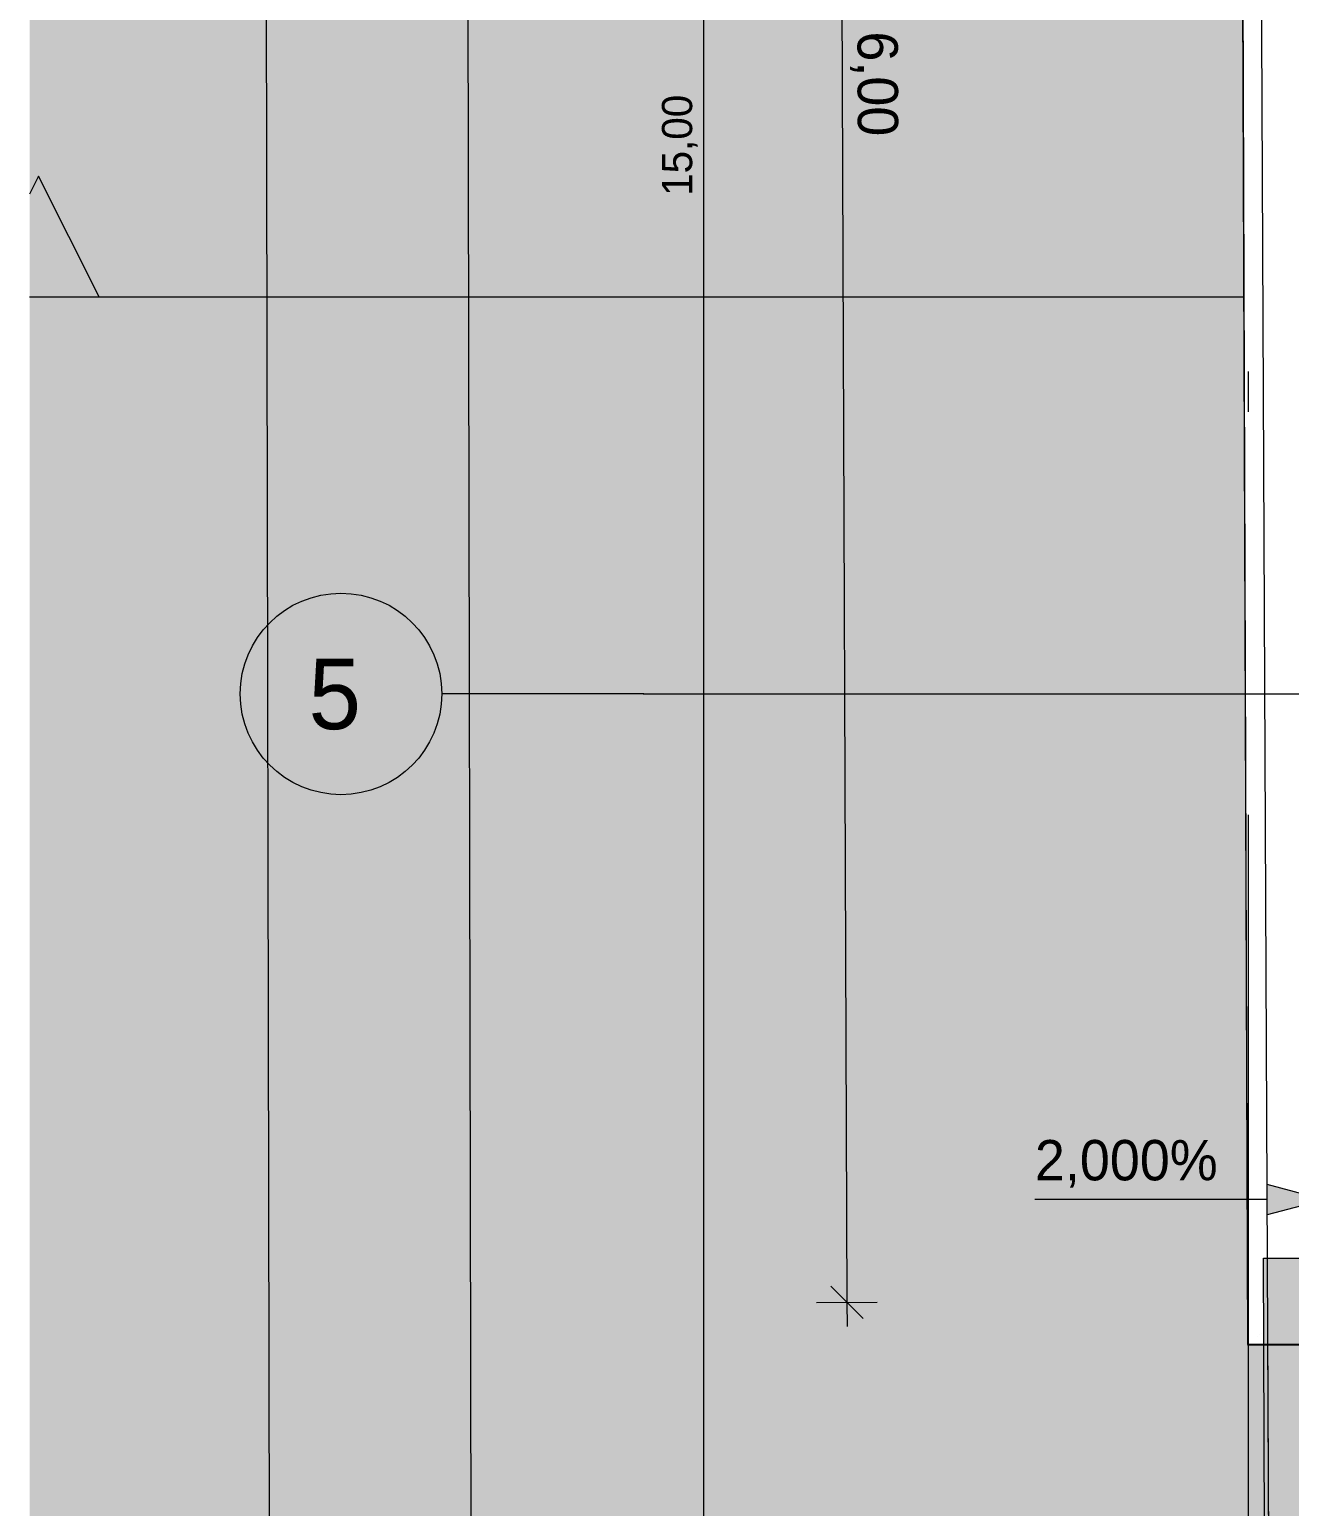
# Model space of a CAD drawing. Header units: metres. Extents: x -3 to 171, y -23 to 41.
# Drawn here: x -3.023 to 0.103, y -11.016 to -7.352 of the extents above; entities that cross this region are included whole.
import ezdxf

# ---------------------------------------------------------------- set-up
doc = ezdxf.new("R2010")
doc.units = ezdxf.units.M
doc.header["$MEASUREMENT"] = 0
for name, pattern in [('Achse', [0.004, 0.002, -0.001, 0, -0.001]), ('Schnittlinie', [0.006, 0.003, -0.0015, 0, -0.0015]), ('Wipeout_Contour', [1, 0, -1])]:
    doc.linetypes.add(name, pattern=pattern)
for name, color, linetype in [('6._Dach PP STG1_1_000 Achsraster', 7, 'Continuous'), ('6._Dach PP STG1_1_140 Brüstung', 7, 'Continuous'), ('6._Dach PP STG1_1_330 Dachaufbau', 7, 'Continuous'), ('6._Dach PP STG1_1_725 Nachbarbebauung', 7, 'Continuous'), ('6._Dach PP STG1_1_840 Baulinien', 7, 'Continuous'), ('6._Dach PP STG1_1_851 Marker Schnitt', 7, 'Continuous'), ('6._Dach PP STG1_1_950 Polierplan Bemaßung', 7, 'Continuous')]:
    doc.layers.add(name, color=color, linetype=linetype)
doc.styles.add('ERSTELLTER_STIL_2', font='')
doc.styles.get('ERSTELLTER_STIL_2').set_extended_font_data('Eurostile')
doc.linetypes.add('Grenze Grundstück', pattern='A,0,[1,415_260415_PP_VA_1_9 DD STG11.Shx,S=0.00031746,R=0,X=0,Y=0],-0.04,0', length=0.04)

msp = doc.modelspace()

# ---------------------------------------------------------------- hatches: boundary and pattern name
at = {"layer": '6._Dach PP STG1_1_725 Nachbarbebauung', "linetype": 'Continuous', "lineweight": 0, "true_color": 0x1f1f1f}
msp.add_hatch(color=250, dxfattribs=at).paths.add_polyline_path([(-3.0225, -22.5231), (0.0585, -22.5231), (0.0528, -14.1947), (0.0564, -12.2031), (0.0099, -2.0785), (-3.0225, -2.0701)])
at = {"layer": '6._Dach PP STG1_1_851 Marker Schnitt', "linetype": 'Continuous', "lineweight": 0, "true_color": 0x000000}
msp.add_hatch(color=18, dxfattribs=at).paths.add_polyline_path([(-3, -7.715), (-3.0225, -7.76), (-3.0225, -8.015), (-2.85, -8.015)])

# ---------------------------------------------------------------- linework, layer by layer
at = {"layer": '6._Dach PP STG1_1_000 Achsraster', "color": 5, "linetype": 'Achse', "lineweight": 0, "ltscale": 1000}
msp.add_line((-1.5, -9), (-2, -9), dxfattribs=at)
at = {"layer": '6._Dach PP STG1_1_000 Achsraster', "color": 5, "linetype": 'Continuous', "lineweight": 0, "ltscale": 1000}
msp.add_circle((-2.25, -9), 0.25, dxfattribs=at)
at = {"layer": '6._Dach PP STG1_1_000 Achsraster', "color": 5, "linetype": 'Achse', "lineweight": 0, "ltscale": 1000}
msp.add_point((-1.5, -9), dxfattribs=at)
msp.add_point((-1.5, -9), dxfattribs=at)
at = {"layer": '6._Dach PP STG1_1_725 Nachbarbebauung', "color": 8, "linetype": 'Continuous', "lineweight": 13, "ltscale": 1000, "flags": 128}
msp.add_lwpolyline([(0.0585, -22.5231), (0.0528, -14.1947), (0.0564, -12.2031), (0.0099, -2.0785), (-3.0225, -2.0701)], dxfattribs=at)
at = {"layer": '6._Dach PP STG1_1_851 Marker Schnitt', "color": 7, "linetype": 'Schnittlinie', "lineweight": 13, "ltscale": 1000}
msp.add_line((-2.85, -8.015), (14.6743, -8.015), dxfattribs=at)
at = {"layer": '6._Dach PP STG1_1_851 Marker Schnitt', "color": 7, "linetype": 'Continuous', "lineweight": 13, "ltscale": 1000, "flags": 128}
msp.add_lwpolyline([(-3.0225, -8.015), (-2.85, -8.015), (-3, -7.715), (-3.0225, -7.76)], dxfattribs=at)
at = {"layer": '6._Dach PP STG1_1_950 Polierplan Bemaßung', "color": 1, "linetype": 'Continuous', "lineweight": 13, "ltscale": 1000, "true_color": 0xfb0106}
for p, q in [((-2.4497, -0.005), (-2.4057, -22.5231)), ((-1.9497, -0.004), (-1.9258, -12.207)), ((-1.0189, -4.5096), (-0.9952, -10.5096)), ((-1.0353, -10.4698), (-0.955, -10.5495)), ((-1.0702, -10.5099), (-0.9202, -10.5093)), ((-0.9952, -10.5096), (-0.9949, -10.5696))]:
    msp.add_line(p, q, dxfattribs=at)
at = {"layer": '6._Dach PP STG1_1_950 Polierplan Bemaßung', "color": 7, "linetype": 'Continuous', "lineweight": 13, "ltscale": 1000}
msp.add_line((-1.35, -15), (-1.35, 0), dxfattribs=at)

# ---------------------------------------------------------------- texts
at = {"layer": '6._Dach PP STG1_1_000 Achsraster', "color": 5, "linetype": 'Continuous', "lineweight": 0, "insert": (-2.3305, -8.9125), "char_height": 0.175, "attachment_point": 1, "style": 'ERSTELLTER_STIL_2'}
msp.add_mtext('\\A1;{\\pql;\\pt0;\\fEurostile|b0|i0|c0|p0;\\W1.000000;5}', dxfattribs=at)
at = {"layer": '6._Dach PP STG1_1_950 Polierplan Bemaßung', "color": 1, "linetype": 'Continuous', "lineweight": 13, "true_color": 0xfb0106, "insert": (-0.9876, -7.3564), "char_height": 0.1, "width": 0.306373, "attachment_point": 7, "rotation": 270.2269, "style": 'ERSTELLTER_STIL_2'}
msp.add_mtext('\\A1;{\\pql;\\fEurostile|b0|i0|c0|p0;\\W1.000000;6,00}', dxfattribs=at)
at = {"layer": '6._Dach PP STG1_1_950 Polierplan Bemaßung', "color": 7, "linetype": 'Continuous', "lineweight": 13, "insert": (-1.365, -7.7643), "char_height": 0.075, "width": 0.298774, "attachment_point": 7, "rotation": 90, "style": 'ERSTELLTER_STIL_2'}
msp.add_mtext('\\A1;{\\pql;\\fEurostile|b0|i0|c0|p0;\\W1.000000;15,00}', dxfattribs=at)
at = {"layer": '6._Dach PP STG1_1_950 Polierplan Bemaßung', "color": 171, "linetype": 'Continuous', "lineweight": 13, "true_color": 0x6c6cff, "insert": (-0.5289, -10.2255), "char_height": 0.1, "attachment_point": 7, "style": 'ERSTELLTER_STIL_2'}
msp.add_mtext('\\A1;{\\pql;\\fEurostile|b0|i0|c0|p0;\\W1.000000;2,000\\fEurostile|b0|i0|c0|p0;\\W1.000000;%}', dxfattribs=at)

# ---------------------------------------------------------------- next in the draw order: wipeouts: each hides what was drawn before it
at = {"color": 254, "linetype": 'Wipeout_Contour', "lineweight": 0, "ltscale": 32.145355}
msp.add_wipeout([(0.2881, -10.3745), (-0.0009, -10.6145), (0.289, -10.6145)], dxfattribs=at).dxf.layer = '6._Dach PP STG1_1_140 Brüstung'

# ---------------------------------------------------------------- next in the draw order: wipeouts: each hides what was drawn before it
at = {"color": 254, "linetype": 'Wipeout_Contour', "lineweight": 0, "ltscale": 30.095482}
msp.add_wipeout([(0.2881, -10.3745), (0.267, -4.6234), (-0.0229, -4.6234), (-0.0018, -10.3745)], dxfattribs=at).dxf.layer = '6._Dach PP STG1_1_140 Brüstung'

# ---------------------------------------------------------------- next in the draw order: hatches: boundary and pattern name
at = {"layer": '6._Dach PP STG1_1_950 Polierplan Bemaßung', "linetype": 'Continuous', "lineweight": 13, "true_color": 0x6c6cff}
msp.add_hatch(color=171, dxfattribs=at).paths.add_polyline_path([(0.1874, -10.2553), (0.0476, -10.2173), (0.0473, -10.2923)])

# ---------------------------------------------------------------- next in the draw order: linework, layer by layer
at = {"layer": '6._Dach PP STG1_1_950 Polierplan Bemaßung', "color": 171, "linetype": 'Continuous', "lineweight": 13, "ltscale": 1000, "true_color": 0x6c6cff}
for p, q in [((0.0473, -10.2923), (0.0476, -10.2173)), ((0.1874, -10.2553), (0.0476, -10.2173)), ((0.1874, -10.2553), (0.0473, -10.2923))]:
    msp.add_line(p, q, dxfattribs=at)

# ---------------------------------------------------------------- next in the draw order: wipeouts: each hides what was drawn before it
at = {"color": 254, "linetype": 'Wipeout_Contour', "lineweight": 0, "ltscale": 30.918526}
msp.add_wipeout([(0.2881, -10.3745), (-0.0018, -10.3745), (-0.001, -10.6145)], dxfattribs=at).dxf.layer = '6._Dach PP STG1_1_140 Brüstung'

# ---------------------------------------------------------------- next in the draw order: linework, layer by layer
at = {"layer": '6._Dach PP STG1_1_330 Dachaufbau', "color": 7, "linetype": 'Continuous', "lineweight": 18, "ltscale": 1000, "flags": 128}
msp.add_lwpolyline([(0.0381, -10.4), (6.26, -10.4)], dxfattribs=at)

# ---------------------------------------------------------------- next in the draw order: wipeouts: each hides what was drawn before it
at = {"color": 254, "linetype": 'Wipeout_Contour', "lineweight": 0, "ltscale": 26.162979}
msp.add_wipeout([(-0.001, -10.6145), (-0.0238, -4.3834), (-0.0012, -10.6145)], dxfattribs=at).dxf.layer = '6._Dach PP STG1_1_140 Brüstung'

# ---------------------------------------------------------------- next in the draw order: linework, layer by layer
at = {"layer": '6._Dach PP STG1_1_000 Achsraster', "color": 5, "linetype": 'Achse', "lineweight": 0, "ltscale": 1000}
msp.add_line((-1.5, -9), (21, -9), dxfattribs=at)
at = {"layer": '6._Dach PP STG1_1_140 Brüstung', "color": 7, "linetype": 'Continuous', "lineweight": 18, "ltscale": 1000}
for q in [(-0.0238, -4.3834), (-0.0009, -10.6145)]:
    msp.add_line((-0.001, -10.6145), q, dxfattribs=at)
at = {"layer": '6._Dach PP STG1_1_140 Brüstung', "color": 7, "linetype": 'Continuous', "lineweight": 18, "ltscale": 1000, "flags": 128}
msp.add_lwpolyline([(-0.024, -4.3834), (-0.0012, -10.6145)], dxfattribs=at)
at = {"layer": '6._Dach PP STG1_1_950 Polierplan Bemaßung', "color": 171, "linetype": 'Continuous', "lineweight": 13, "ltscale": 1000, "true_color": 0x6c6cff}
for p, q in [((-0.0126, -10.2546), (-0.5289, -10.2546)), ((0.0474, -10.2548), (-0.0126, -10.2546))]:
    msp.add_line(p, q, dxfattribs=at)

# ---------------------------------------------------------------- next in the draw order: wipeouts: each hides what was drawn before it
at = {"color": 254, "linetype": 'Wipeout_Contour', "lineweight": 0, "ltscale": 32.483886}
msp.add_wipeout([(-0.001, -10.6147), (1.0465, -10.6147), (-0.0009, -10.6145)], dxfattribs=at).dxf.layer = '6._Dach PP STG1_1_140 Brüstung'

# ---------------------------------------------------------------- next in the draw order: hatches: boundary and pattern name
at = {"layer": '6._Dach PP STG1_1_330 Dachaufbau', "linetype": 'Continuous', "lineweight": 0, "true_color": 0x000000}
h = msp.add_hatch(color=18, dxfattribs=at)
h.paths.add_polyline_path([(6.26, -13.585), (3.315, -13.585), (3.315, -11.155), (6.26, -11.155), (6.26, -10.4), (0.0381, -10.4), (0.0553, -15.07), (1.0171, -15.07), (1.0171, -14.228), (2.7671, -14.228), (2.7671, -15.07), (3.4455, -15.07), (3.4455, -14.228), (5.1955, -14.228), (5.1955, -15.07), (6.26, -15.07)])
h.paths.add_polyline_path([(1.0631, -12.8025), (1.0631, -11.2013), (2.7631, -11.2013), (2.7631, -12.8025)], flags=0)

# ---------------------------------------------------------------- next in the draw order: linework, layer by layer
at = {"layer": '6._Dach PP STG1_1_000 Achsraster', "color": 5, "linetype": 'Achse', "lineweight": 0, "ltscale": 1000}
msp.add_line((0, 3), (0, -22.5231), dxfattribs=at)
at = {"layer": '6._Dach PP STG1_1_140 Brüstung', "color": 7, "linetype": 'Continuous', "lineweight": 18, "ltscale": 1000}
for p in [(-0.001, -10.6145), (1.0465, -10.6145)]:
    msp.add_line(p, (-0.0009, -10.6145), dxfattribs=at)
at = {"layer": '6._Dach PP STG1_1_140 Brüstung', "color": 7, "linetype": 'Continuous', "lineweight": 18, "ltscale": 1000, "flags": 128}
msp.add_lwpolyline([(-0.0012, -10.6147), (1.0465, -10.6147)], dxfattribs=at)
at = {"layer": '6._Dach PP STG1_1_330 Dachaufbau', "color": 7, "linetype": 'Continuous', "lineweight": 18, "ltscale": 1000, "flags": 128}
msp.add_lwpolyline([(0.0553, -15.07), (0.0381, -10.4)], dxfattribs=at)
at = {"layer": '6._Dach PP STG1_1_840 Baulinien', "color": 76, "linetype": 'Grenze Grundstück', "lineweight": 13, "ltscale": 1000, "true_color": 0x3f7f02, "flags": 128}
msp.add_lwpolyline([(0.0612, -22.5231), (0.0564, -12.2031), (0, -0.0002), (18.985, -0.0012), (18.958, -11.4452), (18.9035, -19.5703), (18.8897, -22.5231)], dxfattribs=at)

doc.saveas('drawing.dxf')
